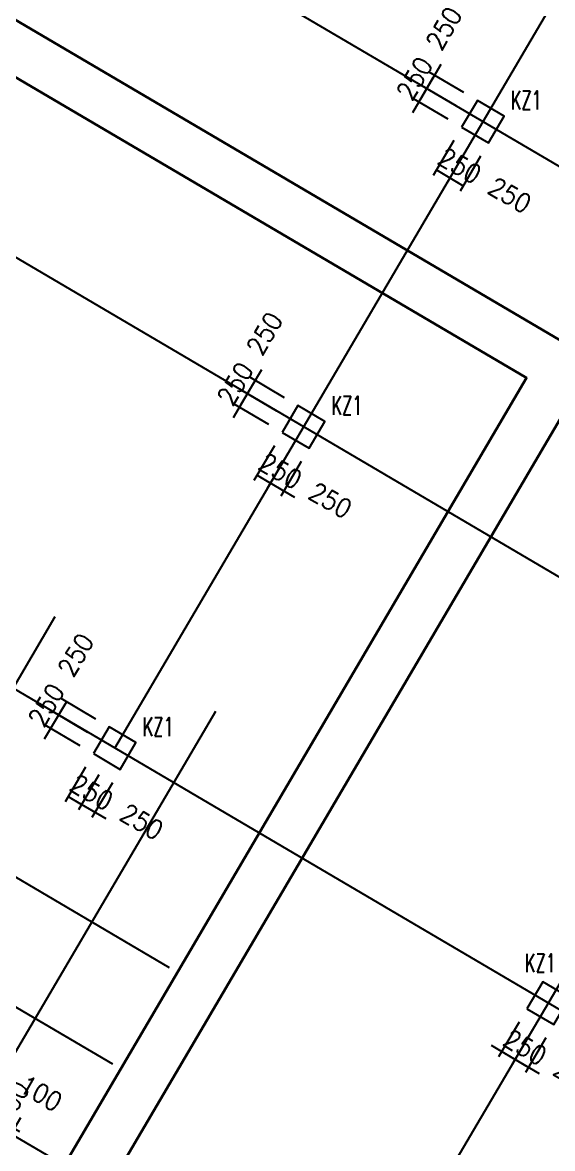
# Model space of a CAD drawing. Extents: x 387171 to 699106, y 11966 to 245688.
# Drawn here: x 634481 to 643018, y 111603 to 129729 of the extents above; entities that cross this region are included whole.
import ezdxf

# ---------------------------------------------------------------- set-up
doc = ezdxf.new("R2010")
doc.units = 0
doc.header["$LTSCALE"] = 100
doc.header["$MEASUREMENT"] = 0
for name, color, linetype in [('COLU', 7, 'Continuous'), ('DIM', 3, 'Continuous'), ('DOTE', 253, 'Continuous'), ('NUM', 7, 'Continuous'), ('小尺寸', 4, 'Continuous')]:
    doc.layers.add(name, color=color, linetype=linetype)
doc.styles.get("Standard").update_dxf_attribs({"font": 'standard'})
doc.dimstyles.get("Standard").update_dxf_attribs({"dimtxt": 300, "dimasz": 100, "dimexe": 100, "dimexo": 250, "dimgap": 100, "dimtad": 0, "dimtoh": 1, "dimdec": 0, "dimdsep": 46, "dimcen": 0.09, "dimclrt": 7, "dimadec": 0, "dimazin": 0, "dimtfac": 1, "dimtdec": 4, "dimtofl": 0, "dimtmove": 0, "dimatfit": 3, "dimfxl": 1, "dimtolj": 1, "dimtzin": 0, "dimarcsym": 0})

# ---------------------------------------------------------------- blocks, each defined once
blk = doc.blocks.new('*D1226')
at = {"layer": '小尺寸', "color": 0, "linetype": 'ByBlock', "lineweight": -2}
for p, q in [((633881, 112726), (634312, 112473)), ((633949, 112448), (634104, 112711)), ((634086, 112483), (634190, 112660))]:
    blk.add_line(p, q, dxfattribs=at)
for points in [[(634053, 112625), (633958, 112661), (633975, 112690)], [(634139, 112574), (634234, 112538), (634217, 112509)]]:
    blk.add_solid(points, dxfattribs=at)
at = {"layer": '小尺寸', "color": 7, "linetype": 'Continuous', "lineweight": -2, "insert": (634775, 112491), "char_height": 300, "width": 476.67, "attachment_point": 5, "rotation": 329.5454}
blk.add_mtext('100', dxfattribs=at)
blk = doc.blocks.new('*D1413')
at = {"layer": '小尺寸', "color": 0, "linetype": 'ByBlock', "lineweight": -2}
for p, q in [((633979, 112024), (634381, 111788)), ((634116, 112059), (634432, 111874)), ((634447, 112097), (634194, 111666))]:
    blk.add_line(p, q, dxfattribs=at)
for points in [[(634346, 111924), (634382, 112019), (634411, 112002)], [(634295, 111838), (634259, 111744), (634230, 111760)]]:
    blk.add_solid(points, dxfattribs=at)
at = {"layer": '小尺寸', "color": 7, "linetype": 'Continuous', "lineweight": -2, "insert": (634302, 112343), "char_height": 300, "width": 476.67, "attachment_point": 5, "rotation": 59.5454}
blk.add_mtext('100', dxfattribs=at)
blk = doc.blocks.new('*D2707')
at = {"layer": 'DIM', "color": 0, "linetype": 'ByBlock', "lineweight": -2}
for p, q in [((642479, 113638), (642150, 113078)), ((642695, 113512), (642365, 112951)), ((642028, 113266), (642588, 112936))]:
    blk.add_line(p, q, dxfattribs=at)
for points in [[(642200, 113164), (642106, 113201), (642123, 113229)], [(642416, 113037), (642511, 113001), (642494, 112972)]]:
    blk.add_solid(points, dxfattribs=at)
at = {"layer": 'DIM', "color": 7, "linetype": 'Continuous', "lineweight": -2, "insert": (642577, 113233), "char_height": 300, "width": 566.67, "attachment_point": 5, "rotation": 329.5454}
blk.add_mtext('250', dxfattribs=at)
blk = doc.blocks.new('*D3476')
at = {"layer": 'DIM', "color": 0, "linetype": 'ByBlock', "lineweight": -2}
for p, q in [((642695, 113512), (642365, 112951)), ((642910, 113385), (642581, 112825)), ((642244, 113139), (642804, 112809))]:
    blk.add_line(p, q, dxfattribs=at)
for points in [[(642416, 113037), (642321, 113074), (642338, 113103)], [(642631, 112911), (642726, 112874), (642709, 112846)]]:
    blk.add_solid(points, dxfattribs=at)
at = {"layer": 'DIM', "color": 7, "linetype": 'Continuous', "lineweight": -2, "insert": (643384, 112758), "char_height": 300, "width": 566.67, "attachment_point": 5, "rotation": 329.5454}
blk.add_mtext('250', dxfattribs=at)
blk = doc.blocks.new('*D1284')
at = {"layer": 'DIM', "color": 0, "linetype": 'ByBlock', "lineweight": -2}
for p, q in [((641219, 129054), (640889, 128494)), ((641592, 128603), (641031, 128932)), ((641465, 128387), (640905, 128717))]:
    blk.add_line(p, q, dxfattribs=at)
for points in [[(641117, 128882), (641154, 128976), (641183, 128959)], [(640991, 128666), (640954, 128571), (640926, 128588)]]:
    blk.add_solid(points, dxfattribs=at)
at = {"layer": 'DIM', "color": 7, "linetype": 'Continuous', "lineweight": -2, "insert": (641270, 129635), "char_height": 300, "width": 566.67, "attachment_point": 5, "rotation": 59.5454}
blk.add_mtext('250', dxfattribs=at)
blk = doc.blocks.new('*D2080')
at = {"layer": 'DIM', "color": 0, "linetype": 'ByBlock', "lineweight": -2}
for p, q in [((641092, 128839), (640763, 128278)), ((641465, 128387), (640905, 128717)), ((641338, 128172), (640778, 128501))]:
    blk.add_line(p, q, dxfattribs=at)
for points in [[(640991, 128666), (641027, 128761), (641056, 128744)], [(640864, 128451), (640828, 128356), (640799, 128373)]]:
    blk.add_solid(points, dxfattribs=at)
at = {"layer": 'DIM', "color": 7, "linetype": 'Continuous', "lineweight": -2, "insert": (640796, 128828), "char_height": 300, "width": 566.67, "attachment_point": 5, "rotation": 59.5454}
blk.add_mtext('250', dxfattribs=at)
blk = doc.blocks.new('*D1820')
at = {"layer": 'DIM', "color": 0, "linetype": 'ByBlock', "lineweight": -2}
for p, q in [((641427, 127830), (641098, 127269)), ((641642, 127703), (641313, 127143)), ((641148, 127356), (641364, 127229))]:
    blk.add_line(p, q, dxfattribs=at)
for points in [[(641148, 127356), (641243, 127319), (641226, 127290)], [(641364, 127229), (641269, 127265), (641286, 127294)]]:
    blk.add_solid(points, dxfattribs=at)
at = {"layer": 'DIM', "color": 7, "linetype": 'Continuous', "lineweight": -2, "insert": (641525, 127424), "char_height": 300, "width": 566.67, "attachment_point": 5, "rotation": 329.5454}
blk.add_mtext('250', dxfattribs=at)
blk = doc.blocks.new('*D2595')
at = {"layer": 'DIM', "color": 0, "linetype": 'ByBlock', "lineweight": -2}
for p, q in [((641642, 127703), (641313, 127143)), ((641858, 127576), (641529, 127016)), ((641364, 127229), (641579, 127102))]:
    blk.add_line(p, q, dxfattribs=at)
for points in [[(641364, 127229), (641458, 127192), (641441, 127164)], [(641579, 127102), (641485, 127138), (641501, 127167)]]:
    blk.add_solid(points, dxfattribs=at)
at = {"layer": 'DIM', "color": 7, "linetype": 'Continuous', "lineweight": -2, "insert": (642332, 126949), "char_height": 300, "width": 566.67, "attachment_point": 5, "rotation": 329.5454}
blk.add_mtext('250', dxfattribs=at)
blk = doc.blocks.new('*D2104')
at = {"layer": 'DIM', "color": 0, "linetype": 'ByBlock', "lineweight": -2}
for p, q in [((638330, 124140), (638000, 123580)), ((638703, 123689), (638142, 124019)), ((638576, 123474), (638015, 123803))]:
    blk.add_line(p, q, dxfattribs=at)
for points in [[(638228, 123968), (638265, 124063), (638293, 124046)], [(638102, 123753), (638065, 123658), (638037, 123675)]]:
    blk.add_solid(points, dxfattribs=at)
at = {"layer": 'DIM', "color": 7, "linetype": 'Continuous', "lineweight": -2, "insert": (638381, 124721), "char_height": 300, "width": 566.67, "attachment_point": 5, "rotation": 59.5454}
blk.add_mtext('250', dxfattribs=at)
blk = doc.blocks.new('*D1850')
at = {"layer": 'DIM', "color": 0, "linetype": 'ByBlock', "lineweight": -2}
for p, q in [((638203, 123925), (637874, 123365)), ((638576, 123474), (638015, 123803)), ((638449, 123258), (637889, 123588))]:
    blk.add_line(p, q, dxfattribs=at)
for points in [[(638102, 123753), (638138, 123847), (638167, 123830)], [(637975, 123537), (637939, 123442), (637910, 123459)]]:
    blk.add_solid(points, dxfattribs=at)
at = {"layer": 'DIM', "color": 7, "linetype": 'Continuous', "lineweight": -2, "insert": (637907, 123914), "char_height": 300, "width": 566.67, "attachment_point": 5, "rotation": 59.5454}
blk.add_mtext('250', dxfattribs=at)
blk = doc.blocks.new('*D2619')
at = {"layer": 'DIM', "color": 0, "linetype": 'ByBlock', "lineweight": -2}
for p, q in [((638538, 122916), (638208, 122356)), ((638753, 122789), (638424, 122229)), ((638259, 122442), (638475, 122315))]:
    blk.add_line(p, q, dxfattribs=at)
for points in [[(638259, 122442), (638354, 122406), (638337, 122377)], [(638475, 122315), (638380, 122352), (638397, 122380)]]:
    blk.add_solid(points, dxfattribs=at)
at = {"layer": 'DIM', "color": 7, "linetype": 'Continuous', "lineweight": -2, "insert": (638636, 122510), "char_height": 300, "width": 566.67, "attachment_point": 5, "rotation": 329.5454}
blk.add_mtext('250', dxfattribs=at)
blk = doc.blocks.new('*D2237')
at = {"layer": 'DIM', "color": 0, "linetype": 'ByBlock', "lineweight": -2}
for p, q in [((638753, 122789), (638424, 122229)), ((638969, 122663), (638639, 122102)), ((638302, 122417), (638863, 122087))]:
    blk.add_line(p, q, dxfattribs=at)
for points in [[(638475, 122315), (638380, 122352), (638397, 122380)], [(638690, 122188), (638785, 122152), (638768, 122123)]]:
    blk.add_solid(points, dxfattribs=at)
at = {"layer": 'DIM', "color": 7, "linetype": 'Continuous', "lineweight": -2, "insert": (639443, 122036), "char_height": 300, "width": 566.67, "attachment_point": 5, "rotation": 329.5454}
blk.add_mtext('250', dxfattribs=at)
blk = doc.blocks.new('*D1821')
at = {"layer": 'DIM', "color": 0, "linetype": 'ByBlock', "lineweight": -2}
for p, q in [((635187, 118796), (635061, 118580)), ((635661, 118517), (635101, 118847)), ((635535, 118302), (634974, 118631))]:
    blk.add_line(p, q, dxfattribs=at)
for points in [[(635187, 118796), (635151, 118701), (635122, 118718)], [(635061, 118580), (635097, 118675), (635126, 118658)]]:
    blk.add_solid(points, dxfattribs=at)
at = {"layer": 'DIM', "color": 7, "linetype": 'Continuous', "lineweight": -2, "insert": (635340, 119549), "char_height": 300, "width": 566.67, "attachment_point": 5, "rotation": 59.5454}
blk.add_mtext('250', dxfattribs=at)
blk = doc.blocks.new('*D2598')
at = {"layer": 'DIM', "color": 0, "linetype": 'ByBlock', "lineweight": -2}
for p, q in [((635162, 118753), (634832, 118192)), ((635535, 118302), (634974, 118631)), ((635408, 118086), (634848, 118416))]:
    blk.add_line(p, q, dxfattribs=at)
for points in [[(635061, 118580), (635097, 118675), (635126, 118658)], [(634934, 118365), (634898, 118270), (634869, 118287)]]:
    blk.add_solid(points, dxfattribs=at)
at = {"layer": 'DIM', "color": 7, "linetype": 'Continuous', "lineweight": -2, "insert": (634865, 118742), "char_height": 300, "width": 566.67, "attachment_point": 5, "rotation": 59.5454}
blk.add_mtext('250', dxfattribs=at)
blk = doc.blocks.new('*D2360')
at = {"layer": 'DIM', "color": 0, "linetype": 'ByBlock', "lineweight": -2}
for p, q in [((635497, 117744), (635167, 117184)), ((635712, 117617), (635383, 117057)), ((635218, 117270), (635433, 117143))]:
    blk.add_line(p, q, dxfattribs=at)
for points in [[(635218, 117270), (635313, 117233), (635296, 117205)], [(635433, 117143), (635339, 117179), (635356, 117208)]]:
    blk.add_solid(points, dxfattribs=at)
at = {"layer": 'DIM', "color": 7, "linetype": 'Continuous', "lineweight": -2, "insert": (635595, 117338), "char_height": 300, "width": 566.67, "attachment_point": 5, "rotation": 329.5454}
blk.add_mtext('250', dxfattribs=at)
blk = doc.blocks.new('*D3147')
at = {"layer": 'DIM', "color": 0, "linetype": 'ByBlock', "lineweight": -2}
for p, q in [((635712, 117617), (635383, 117057)), ((635928, 117490), (635598, 116930)), ((635261, 117244), (635821, 116915))]:
    blk.add_line(p, q, dxfattribs=at)
for points in [[(635433, 117143), (635339, 117179), (635356, 117208)], [(635649, 117016), (635744, 116980), (635727, 116951)]]:
    blk.add_solid(points, dxfattribs=at)
at = {"layer": 'DIM', "color": 7, "linetype": 'Continuous', "lineweight": -2, "insert": (636402, 116864), "char_height": 300, "width": 566.67, "attachment_point": 5, "rotation": 329.5454}
blk.add_mtext('250', dxfattribs=at)
blk = doc.blocks.new('后浇带现场')
at = {"color": 6, "lineweight": 30}
for points in [[(821257, 720830), (821257, 688843), (805860, 662656), (825600, 651049), (814026, 631365), (812236, 611185), (845904, 608199)], [(822057, 720830), (822057, 688625), (806955, 662940), (826695, 651333), (814807, 631115), (813104, 611911), (845975, 608996)]]:
    blk.add_lwpolyline(points, dxfattribs=at)

msp = doc.modelspace()

# ---------------------------------------------------------------- linework, layer by layer
at = {"layer": 'COLU'}
for points in [[(641553.7, 128045.1), (641984.7, 127791.7), (642238.1, 128222.7), (641807.1, 128476.1)], [(638664.6, 123131.6), (639095.6, 122878.1), (639349, 123309.1), (638918, 123562.6)], [(635623.5, 117959.4), (636054.5, 117705.9), (636307.9, 118137), (635876.9, 118390.4)], [(642605.9, 113853.8), (643036.9, 113600.4), (643290.4, 114031.4), (642859.3, 114284.8)]]:
    msp.add_lwpolyline(points, close=True, dxfattribs=at)
at = {"layer": 'DOTE'}
for p, q in [((644089.8, 126843.9), (604557.8, 150087.9)), ((587628.3, 143453.4), (636841.8, 114516.9)), ((585803.6, 140350.1), (639805.6, 108598)), ((645989.3, 119114.8), (611077, 139642.5)), ((647775.5, 111104.2), (601053.4, 138575.8)), ((635965.7, 118048.2), (647826.1, 138219.7)), ((639805.6, 108598), (649457, 125012.6)), ((621063.7, 121706), (635929.5, 112965.2)), ((635003.1, 120159.6), (628600.4, 109270.2)), ((637589.2, 118639.1), (625971.5, 98880.3))]:
    msp.add_line(p, q, dxfattribs=at)

# ---------------------------------------------------------------- block references
at = {"color": 3, "lineweight": 30}
msp.add_blockref('后浇带现场', (-182998.7, -527042.1), dxfattribs=at)

# ---------------------------------------------------------------- texts
at = {"layer": 'NUM', "color": 200, "width": 0.7}
for p in [(642344.2, 128328.8), (639455.1, 123415.2), (636414, 118243), (642571.8, 114439.2)]:
    msp.add_text('KZ1', height=300, dxfattribs=at).set_placement(p)

# ---------------------------------------------------------------- dimensions: what is measured, and where the dimension line sits
at = {"layer": 'DIM', "color": 200}
for p1, p2, picture, middle in [((641807.1, 128476.1), (641680.4, 128260.6), '*D1284', (641012.5, 129196.3)), ((641680.4, 128260.6), (641553.7, 128045.1), '*D2080', (640538, 128389.3)), ((641553.7, 128045.1), (641769.2, 127918.4), '*D1820', (641086.9, 127681.5)), ((641769.2, 127918.4), (641984.7, 127791.7), '*D2595', (641893.9, 127207)), ((638918, 123562.6), (638791.3, 123347.1), '*D2104', (638123.4, 124282.8)), ((638791.3, 123347.1), (638664.6, 123131.6), '*D1850', (637648.9, 123475.8)), ((638664.6, 123131.6), (638880.1, 123004.8), '*D2619', (638197.8, 122768)), ((638880.1, 123004.8), (639095.6, 122878.1), '*D2237', (639004.8, 122293.5)), ((635876.9, 118390.4), (635750.2, 118174.9), '*D1821', (635082.3, 119110.6)), ((635750.2, 118174.9), (635623.5, 117959.4), '*D2598', (634607.8, 118303.6)), ((635623.5, 117959.4), (635839, 117832.7), '*D2360', (635156.7, 117595.8)), ((635839, 117832.7), (636054.5, 117705.9), '*D3147', (635963.7, 117121.3)), ((642605.9, 113853.8), (642821.4, 113727.1), '*D2707', (642139.2, 113490.3)), ((642821.4, 113727.1), (643036.9, 113600.4), '*D3476', (642946.1, 113015.8))]:
    dim = msp.add_aligned_dim(p1=p1, p2=p2, distance=-800, dimstyle='Standard', dxfattribs=at)
    dim.commit()
    dim.dimension.update_dxf_attribs({"geometry": picture, "text_midpoint": middle})
at = {"layer": '小尺寸'}
for base, p1, p2, angle, picture, middle in [((634139.2, 112574.3), (633822.1, 112232.2), (633959, 112267.8), 329.54537, '*D1226', (634440, 112687.4)), ((634294.9, 111838.2), (633900.7, 112186), (633763.8, 112150.5), 59.54537, '*D1413', (634104.8, 112008))]:
    dim = msp.add_linear_dim(base=base, p1=p1, p2=p2, angle=angle, dimstyle='Standard', dxfattribs=at)
    dim.commit()
    dim.dimension.update_dxf_attribs({"geometry": picture, "text_midpoint": middle})

doc.saveas('drawing.dxf')
